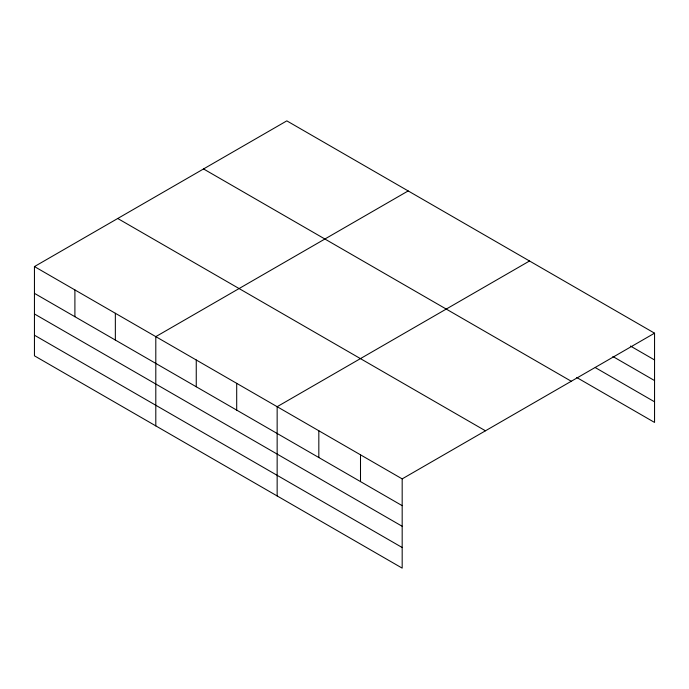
<?xml version="1.0" encoding="UTF-8"?>
<svg xmlns="http://www.w3.org/2000/svg" width="689" height="689" viewBox="0 0 689 689"><rect width="100%" height="100%" fill="white"/><g stroke="black" fill="none" stroke-linecap="round" stroke-linejoin="round"><path stroke-width="1.03" d="M576.753 377.512L654.55 422.426L654.55 333.175L286.822 120.868L34.45 266.574L34.45 355.825L402.178 568.132L402.178 478.881L34.45 266.574M408.172 190.931L155.8 336.637L155.8 425.888M529.522 260.993L277.15 406.699L277.15 495.951M402.178 478.881L654.55 333.175M630.469 346.05L654.55 359.951M612.874 356.506L654.55 380.569M595.279 367.59L654.55 401.808M203.539 168.951L571.267 381.258M117.733 218.491L485.461 430.797M34.45 293.35L402.178 505.657M34.45 313.969L402.178 526.275M34.45 335.207L402.178 547.514M360.502 454.818L360.502 481.594M318.826 430.754L318.826 457.53M236.697 383.342L236.697 410.119M196.253 359.985L196.253 386.762M115.347 313.28L115.347 340.056M74.903 289.931L74.903 316.707"/></g></svg>
